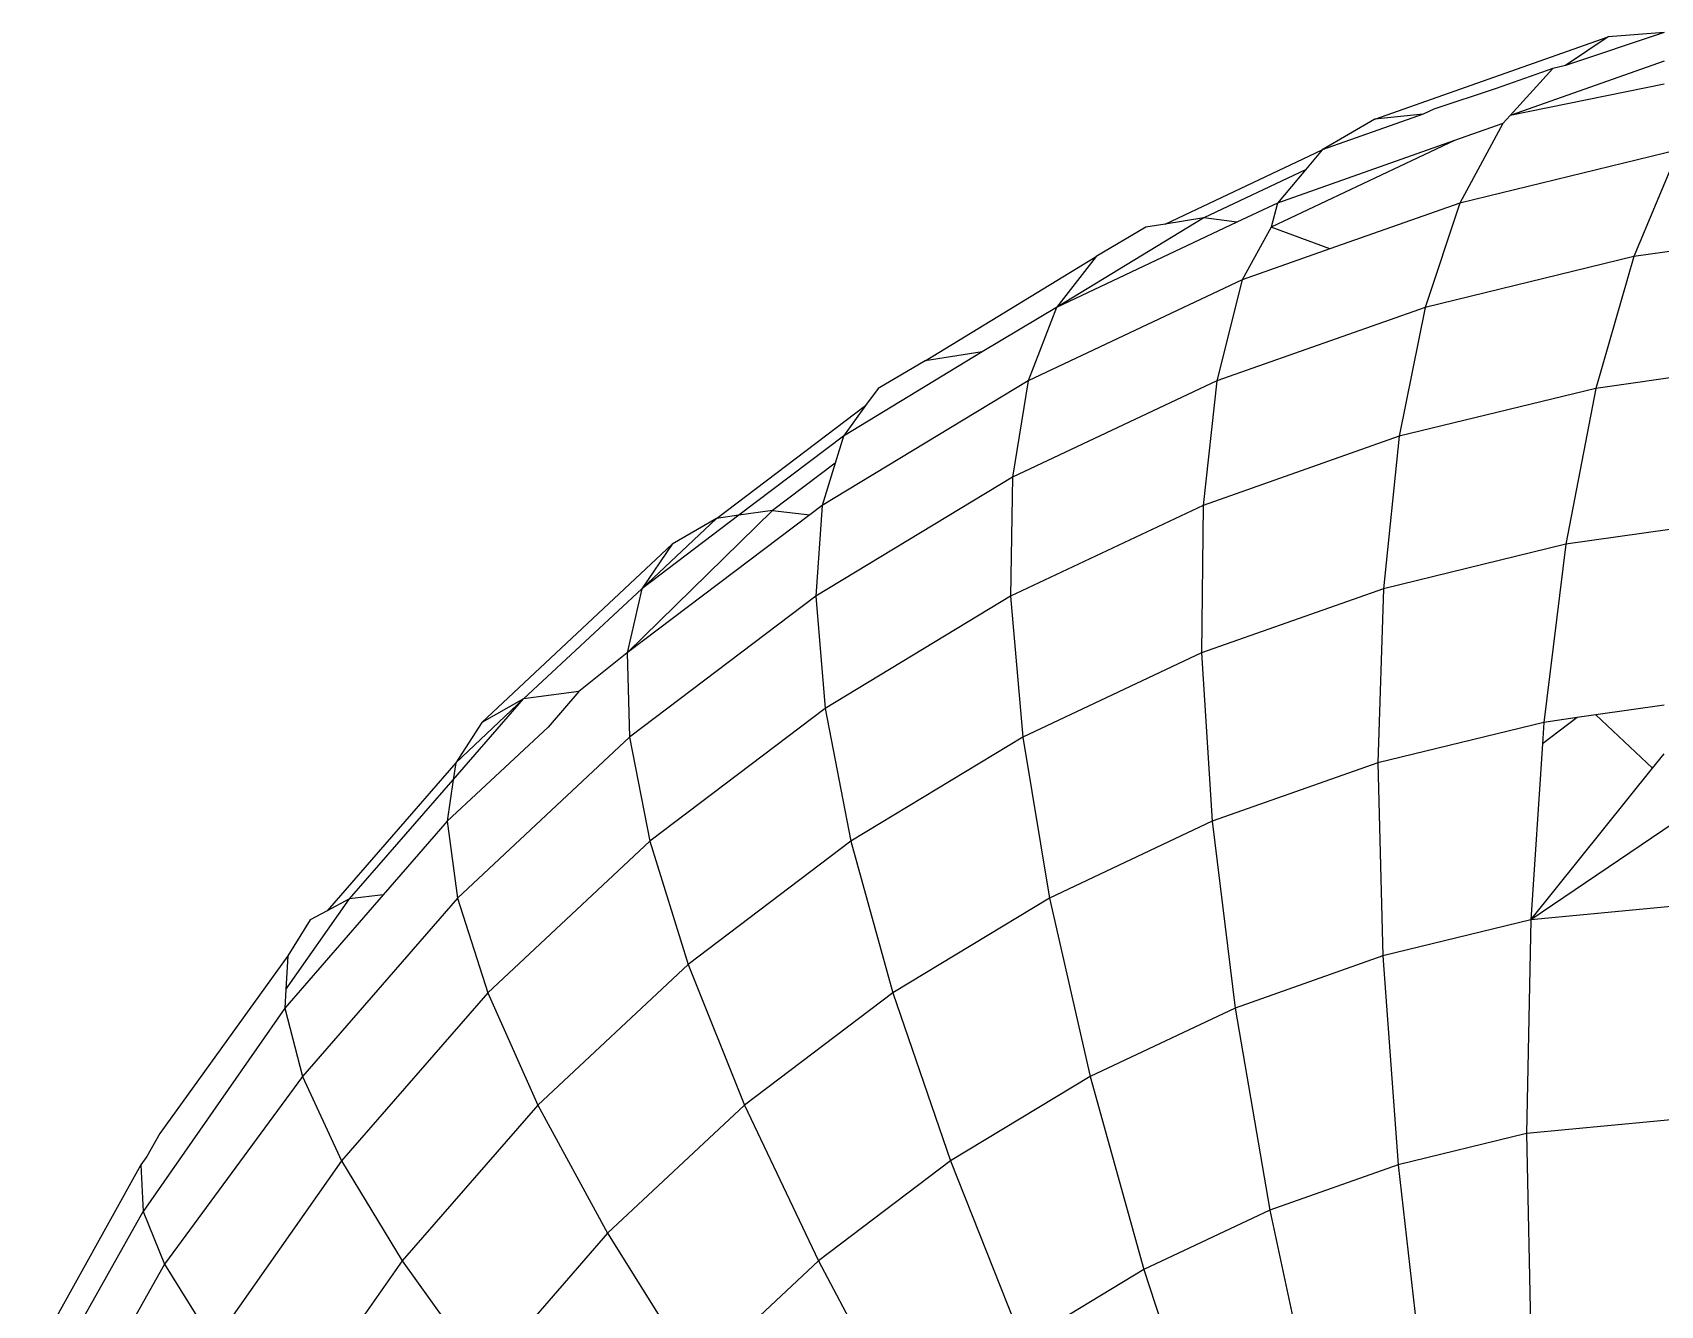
# Model space of a CAD drawing. Header units: millimetres. Extents: x 153 to 4750, y 92 to 3343.
# Drawn here: x 858.204 to 862.87, y 1092.658 to 1096.309 of the extents above; entities that cross this region are included whole.
import ezdxf

# ---------------------------------------------------------------- set-up
doc = ezdxf.new("R2010")
doc.units = ezdxf.units.MM

msp = doc.modelspace()

# ---------------------------------------------------------------- linework, layer by layer
for p, q in [((862.8812, 1096.3088), (862.5983, 1096.2147)), ((862.8812, 1096.3088), (862.7206, 1096.2969)), ((862.0516, 1096.0608), (862.7206, 1096.2969)), ((862.7206, 1096.2969), (862.5983, 1096.2147)), ((862.8812, 1096.2271), (862.4394, 1096.0708)), ((862.5983, 1096.2147), (862.5615, 1096.2057)), ((862.5615, 1096.2057), (862.3993, 1096.1485)), ((862.5615, 1096.2057), (862.4394, 1096.0708)), ((862.3993, 1096.1485), (862.2206, 1096.089)), ((862.8812, 1096.1606), (862.4394, 1096.0708)), ((862.1903, 1096.0747), (861.9009, 1095.9726)), ((862.1903, 1096.0747), (862.0516, 1096.0608)), ((862.2206, 1096.089), (862.1903, 1096.0747)), ((862.0516, 1096.0608), (861.9009, 1095.9726)), ((862.4186, 1096.0478), (862.2798, 1095.9988)), ((862.4186, 1096.0478), (862.2955, 1095.8198)), ((862.4394, 1096.0708), (862.4186, 1096.0478)), ((862.2798, 1095.9988), (861.7546, 1095.7508)), ((862.2798, 1095.9988), (861.7727, 1095.8198)), ((861.4501, 1095.7597), (861.9009, 1095.9726)), ((861.9009, 1095.9726), (861.8529, 1095.9154)), ((862.9218, 1095.9726), (862.2955, 1095.8198)), ((862.9218, 1095.9726), (862.7939, 1095.6665)), ((861.8529, 1095.9154), (861.5614, 1095.7777)), ((861.8529, 1095.9154), (861.7727, 1095.8198)), ((861.7727, 1095.8198), (861.6557, 1095.7646)), ((861.7727, 1095.8198), (861.7546, 1095.7508)), ((862.2955, 1095.8198), (861.9226, 1095.6882)), ((862.2955, 1095.8198), (862.1955, 1095.5206)), ((861.5614, 1095.7777), (861.139, 1095.5206)), ((861.6557, 1095.7646), (861.139, 1095.5206)), ((861.395, 1095.7508), (861.2527, 1095.6665)), ((861.4501, 1095.7597), (861.395, 1095.7508)), ((861.5614, 1095.7777), (861.4501, 1095.7597)), ((861.6557, 1095.7646), (861.5614, 1095.7777)), ((861.7546, 1095.7508), (861.6709, 1095.5994)), ((861.9226, 1095.6882), (861.7546, 1095.7508)), ((863.3853, 1095.7508), (862.7939, 1095.6665)), ((860.7621, 1095.3677), (861.2527, 1095.6665)), ((861.2527, 1095.6665), (861.139, 1095.5206)), ((861.9226, 1095.6882), (861.6709, 1095.5994)), ((862.7939, 1095.6665), (862.1955, 1095.5206)), ((862.7939, 1095.6665), (862.6855, 1095.2883)), ((861.6709, 1095.5994), (861.0579, 1095.31)), ((861.6709, 1095.5994), (861.5988, 1095.31)), ((861.139, 1095.5206), (860.9259, 1095.3931)), ((861.139, 1095.5206), (861.0579, 1095.31)), ((862.1955, 1095.5206), (861.5988, 1095.31)), ((862.1955, 1095.5206), (862.1216, 1095.1508)), ((860.9259, 1095.3931), (860.528, 1095.1508)), ((860.9259, 1095.3931), (860.7621, 1095.3677)), ((860.7621, 1095.3677), (860.6278, 1095.2883)), ((863.2427, 1095.3677), (862.6855, 1095.2883)), ((861.0579, 1095.31), (860.4671, 1094.9523)), ((860.6278, 1095.2883), (860.5919, 1095.2388)), ((861.5988, 1095.31), (861.0133, 1095.0335)), ((861.0579, 1095.31), (861.0133, 1095.0335)), ((861.5988, 1095.31), (861.5594, 1094.9523)), ((862.6855, 1095.2883), (862.1216, 1095.1508)), ((862.6855, 1095.2883), (862.599, 1094.841)), ((860.164, 1094.9147), (860.5919, 1095.2388)), ((860.5919, 1095.2388), (860.528, 1095.1508)), ((860.528, 1095.1508), (860.2288, 1094.9242)), ((860.528, 1095.1508), (860.5044, 1095.0739)), ((862.1216, 1095.1508), (861.5594, 1094.9523)), ((862.1216, 1095.1508), (862.076, 1094.7135)), ((860.5044, 1095.0739), (860.3253, 1094.9383)), ((860.5044, 1095.0739), (860.4671, 1094.9523)), ((861.0133, 1095.0335), (860.4488, 1094.6918)), ((861.0133, 1095.0335), (861.0076, 1094.6918)), ((860.3253, 1094.9383), (859.9087, 1094.5294)), ((860.4318, 1094.9256), (859.9087, 1094.5294)), ((860.2288, 1094.9242), (859.9506, 1094.7135)), ((859.9506, 1094.7135), (860.164, 1094.9147)), ((860.164, 1094.9147), (860.0373, 1094.841)), ((860.2288, 1094.9242), (860.164, 1094.9147)), ((860.3253, 1094.9383), (860.2288, 1094.9242)), ((860.3253, 1094.9383), (860.4318, 1094.9256)), ((860.4671, 1094.9523), (860.4318, 1094.9256)), ((860.4671, 1094.9523), (860.4488, 1094.6918)), ((861.5594, 1094.9523), (861.0076, 1094.6918)), ((861.5594, 1094.9523), (861.5545, 1094.5294)), ((863.1158, 1094.9147), (862.599, 1094.841)), ((860.0373, 1094.841), (859.4914, 1094.3304)), ((860.0373, 1094.841), (859.9506, 1094.7135)), ((862.599, 1094.841), (862.076, 1094.7135)), ((862.599, 1094.841), (862.5364, 1094.3304)), ((859.611, 1094.3974), (859.9506, 1094.7135)), ((859.9506, 1094.7135), (859.9087, 1094.5294)), ((860.4488, 1094.6918), (859.9153, 1094.2878)), ((860.4488, 1094.6918), (860.4757, 1094.3698)), ((861.0076, 1094.6918), (860.4757, 1094.3698)), ((861.0076, 1094.6918), (861.0427, 1094.2878)), ((862.076, 1094.7135), (861.5545, 1094.5294)), ((862.076, 1094.7135), (862.06, 1094.2142)), ((859.9087, 1094.5294), (859.7701, 1094.4189)), ((859.9087, 1094.5294), (859.9153, 1094.2878)), ((861.5545, 1094.5294), (861.0427, 1094.2878)), ((861.5545, 1094.5294), (861.585, 1094.0465)), ((859.4098, 1094.1659), (859.611, 1094.3974)), ((859.611, 1094.3974), (859.4169, 1094.2142)), ((859.611, 1094.3974), (859.4914, 1094.3304)), ((859.7701, 1094.4189), (859.611, 1094.3974)), ((859.7701, 1094.4189), (859.6816, 1094.317)), ((863.4664, 1094.4189), (862.4988, 1093.7639)), ((860.4757, 1094.3698), (859.9731, 1093.9891)), ((860.4757, 1094.3698), (860.5493, 1093.9891)), ((862.685, 1094.3515), (862.6313, 1094.3439)), ((862.8812, 1094.3795), (862.685, 1094.3515)), ((862.8479, 1094.1989), (862.685, 1094.3515)), ((859.6816, 1094.317), (859.3925, 1094.0465)), ((859.4914, 1094.3304), (859.4169, 1094.2142)), ((862.5364, 1094.3304), (862.06, 1094.2142)), ((862.6313, 1094.3439), (862.5323, 1094.2689)), ((862.5364, 1094.3304), (862.5323, 1094.2689)), ((862.6313, 1094.3439), (862.5364, 1094.3304)), ((859.9153, 1094.2878), (859.4221, 1093.8264)), ((859.9153, 1094.2878), (859.9731, 1093.9891)), ((861.0427, 1094.2878), (860.5493, 1093.9891)), ((861.0427, 1094.2878), (861.1189, 1093.8264)), ((862.5323, 1094.2689), (862.4988, 1093.7639)), ((859.4169, 1094.2142), (859.048, 1093.7897)), ((859.4169, 1094.2142), (859.4098, 1094.1659)), ((862.06, 1094.2142), (861.585, 1094.0465)), ((862.06, 1094.2142), (862.0742, 1093.6603)), ((862.8479, 1094.1989), (862.8812, 1094.2405)), ((859.1125, 1093.8237), (859.4098, 1094.1659)), ((859.4098, 1094.1659), (859.3925, 1094.0465)), ((862.4988, 1093.7639), (862.8479, 1094.1989)), ((859.3925, 1094.0465), (859.2091, 1093.8355)), ((859.3925, 1094.0465), (859.4221, 1093.8264)), ((861.585, 1094.0465), (861.1189, 1093.8264)), ((861.585, 1094.0465), (861.6508, 1093.5109)), ((859.9731, 1093.9891), (859.5084, 1093.5544)), ((859.9731, 1093.9891), (860.0831, 1093.636)), ((860.5493, 1093.9891), (860.0831, 1093.636)), ((860.5493, 1093.9891), (860.6696, 1093.5544)), ((859.2091, 1093.8355), (858.9271, 1093.5109)), ((859.2091, 1093.8355), (859.1125, 1093.8237)), ((863.3278, 1093.8428), (862.4988, 1093.7639)), ((858.9302, 1093.5645), (859.1125, 1093.8237)), ((859.4221, 1093.8264), (858.9775, 1093.3147)), ((859.048, 1093.7897), (858.9992, 1093.7639)), ((859.1125, 1093.8237), (859.048, 1093.7897)), ((859.4221, 1093.8264), (859.5084, 1093.5544)), ((861.1189, 1093.8264), (860.6696, 1093.5544)), ((861.1189, 1093.8264), (861.2353, 1093.3147)), ((858.9992, 1093.7639), (858.9357, 1093.6603)), ((862.4988, 1093.7639), (862.0742, 1093.6603)), ((862.4988, 1093.7639), (862.4868, 1093.1512)), ((858.9357, 1093.6603), (858.5682, 1093.1512)), ((858.9357, 1093.6603), (858.9302, 1093.5645)), ((862.0742, 1093.6603), (861.6508, 1093.5109)), ((862.0742, 1093.6603), (862.1182, 1093.0612)), ((860.0831, 1093.636), (859.6521, 1093.2328)), ((860.0831, 1093.636), (860.2449, 1093.2328)), ((858.9302, 1093.5645), (858.9271, 1093.5109)), ((859.5084, 1093.5544), (859.0894, 1093.0723)), ((859.5084, 1093.5544), (859.6521, 1093.2328)), ((860.6696, 1093.5544), (860.2449, 1093.2328)), ((860.6696, 1093.5544), (860.8348, 1093.0723)), ((858.9271, 1093.5109), (858.5211, 1092.9276)), ((858.9271, 1093.5109), (858.9775, 1093.3147)), ((861.6508, 1093.5109), (861.2353, 1093.3147)), ((861.6508, 1093.5109), (861.7506, 1092.9315)), ((858.9775, 1093.3147), (858.582, 1092.7764)), ((858.9775, 1093.3147), (859.0894, 1093.0723)), ((861.2353, 1093.3147), (860.8348, 1093.0723)), ((861.2353, 1093.3147), (861.3898, 1092.7612)), ((859.6521, 1093.2328), (859.2635, 1092.7856)), ((859.6521, 1093.2328), (859.8523, 1092.8656)), ((860.2449, 1093.2328), (859.8523, 1092.8656)), ((860.2449, 1093.2328), (860.4563, 1092.7856)), ((863.2065, 1093.2197), (862.4868, 1093.1512)), ((858.5682, 1093.1512), (858.5311, 1093.0852)), ((862.4868, 1093.1512), (862.1182, 1093.0612)), ((862.4868, 1093.1512), (862.4998, 1092.5028)), ((858.5143, 1093.0612), (858.2037, 1092.5028)), ((858.5311, 1093.0852), (858.5143, 1093.0612)), ((858.5143, 1093.0612), (858.5211, 1092.9276)), ((859.0894, 1093.0723), (858.7225, 1092.5507)), ((859.0894, 1093.0723), (859.2635, 1092.7856)), ((860.8348, 1093.0723), (860.4563, 1092.7856)), ((860.8348, 1093.0723), (861.0421, 1092.5507)), ((862.1182, 1093.0612), (861.7506, 1092.9315)), ((862.1182, 1093.0612), (862.1904, 1092.4273)), ((858.3067, 1092.5464), (858.5211, 1092.9276)), ((858.5211, 1092.9276), (858.582, 1092.7764)), ((861.7506, 1092.9315), (861.3898, 1092.7612)), ((861.7506, 1092.9315), (861.8819, 1092.3185)), ((859.8523, 1092.8656), (859.4984, 1092.4583)), ((859.8523, 1092.8656), (860.1063, 1092.4583)), ((858.582, 1092.7764), (858.4606, 1092.5603)), ((858.582, 1092.7764), (858.7225, 1092.5507)), ((859.2635, 1092.7856), (858.9232, 1092.3018)), ((859.2635, 1092.7856), (859.4984, 1092.4583)), ((860.4563, 1092.7856), (860.1063, 1092.4583)), ((860.4563, 1092.7856), (860.7135, 1092.3018)), ((861.3898, 1092.7612), (861.0421, 1092.5507)), ((861.3898, 1092.7612), (861.5791, 1092.1755))]:
    msp.add_line(p, q)

doc.saveas('drawing.dxf')
